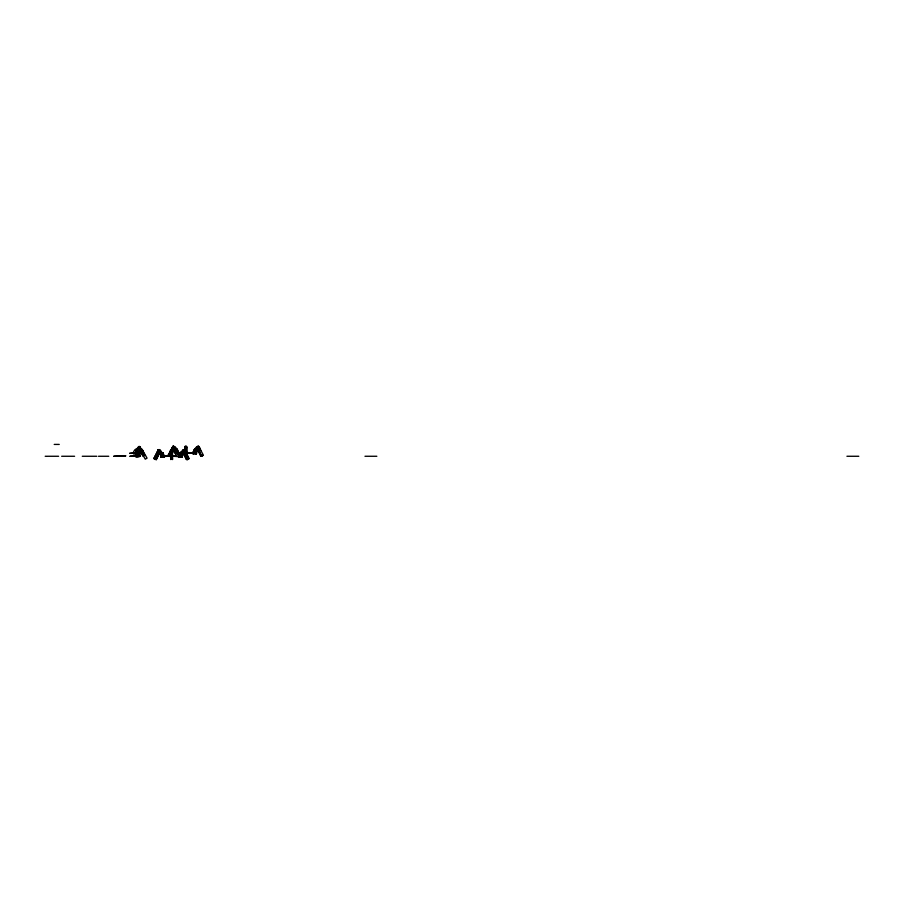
<?xml version="1.0" encoding="UTF-8"?>
<svg xmlns="http://www.w3.org/2000/svg" width="904" height="904" viewBox="0 0 904 904"><rect width="100%" height="100%" fill="white"/><g stroke="black" fill="none" stroke-linecap="round" stroke-linejoin="round"><path stroke-width="1.36" d="M164.257 456.678L164.008 457.3L164.438 456.678M179.738 453.322C181.534 449.808 184.1 455.187 181.817 457.3M181.591 452.294L182.246 452.802L182.133 457.209L178.879 457.356M196.112 454.011L196.315 449.243M196.383 453.605C199.253 448.599 193.851 447.107 193.433 451.774M158.663 450.938L159.364 450.542M159.466 450.61L159.093 451.073M196.936 447.785L198.349 446.599L197.388 447.751L198.62 447.559M141.487 450.316L139.645 447.107L138.459 447.785L140.312 450.994M194.789 450.248L196.349 451.537L195.513 451.537M195.931 454.045L196.597 453.605M179.749 453.322L179.308 454.701M194.292 450.011L192.812 452.949M194.281 450.011L194.654 449.051M176.506 450.079L173.353 446.452C169.692 447.909 178.077 451.774 175.444 451.672C179.851 452 174.811 444.87 173.274 446.779L169.048 455.243L170.788 456.271L175.06 447.683L173.884 446.599M183.885 450.994L184.427 450.61L183.535 450.565M195.829 450.294L195.987 450.215M160.686 451.119L158.968 450.045L154.708 458.554L156.245 459.582L160.686 451.119L159.115 450.418L159.658 450.667M175.014 447.808L173.455 447.107L171.85 450.305L172.879 450.994L174.687 447.785L173.037 446.599L173.975 447.808M178.766 453.729L178.178 454.045M183.399 450.463L187.512 459.582L189.049 458.554L186.642 453.718M179.32 454.701L179.184 455.254M155.409 459.582L153.861 458.554L158.166 449.989L159.658 449.763L162.901 453.955L161.048 454.961L162.709 453.627L158.584 449.627L159.658 449.763M158.369 449.989L153.861 458.554M154.708 458.554L159.206 449.989M159.68 450.418L158.211 449.943L160.347 451.096C159.432 456.249 155.703 453.774 159.319 450.418M158.539 454.305L160.144 451.096M156.245 459.582L160.517 450.418M169.952 456.271L168.2 455.243L173.195 446.565M172.845 446.565L168.2 455.243M171.014 450.305C176.009 442.44 169.003 450.949 172.042 450.994M169.251 455.243L173.692 446.565M171.85 450.305L173.455 447.107M169.749 456.271L171.557 452.644M172.879 450.994L174.483 447.785M180.314 452.362L179.173 455.254M172.099 447.898L173.534 446.305L172.031 447.796L175.873 451.672M161.522 453.616L161.76 454.068M175.805 450.633L176.031 450.633M157.759 451.209L158.595 449.763L157.691 451.107L161.341 454.983M161.375 452.486C150.629 443.751 169.376 463.356 158.189 451.209M158.392 450.486L158.324 451.107M176.506 451.537L177.003 450.192L172.732 446.452L173.353 446.452M178.438 453.898L178.122 454.045M184.02 450.102L182.472 451.119M194.45 450.135C197.671 442.18 203.592 448.904 195.693 451.684M198.089 446.542C198.744 446.373 197.682 446.248 194.394 450.644M197.58 447.107L197.626 447.808M180.936 452.486L183.388 449.683L185.162 450.486M184.947 450.486L183.648 449.65L180.506 454.068L181.715 454.927L185.162 451.209M181.534 452.486L184.133 449.763M182.201 453.944L183.772 452.124M182.405 453.944L183.975 452.124M195.094 450.079L198.778 446.361M197.524 449.717L195.806 451.65L197.321 449.717M160.799 452.441L160.957 457.108M164.279 457.254L160.946 457.322M175.681 448.983L175.681 454.045M183.546 449.717L183.727 449.627M183.241 450.418L184.823 450.102M158.437 449.717L159.285 449.616M159.047 449.943L159.206 449.853M173.85 446.339C171.839 446.113 175.105 446.644 173.489 446.565M176.314 451.672L175.557 451.684L172.528 447.175M183.907 449.943L182.382 450.463L182.811 451.096M196.722 447.152L197.75 446.599M179.026 455.401L178.698 456.271M178.495 456.271L179.037 455.401M184.439 450.418L183.41 451.096L187.512 459.582M183.139 452.169L184.201 454.305L185.23 453.616M186.043 453.616C183.32 455.096 187.365 453.571 185.602 453.537M197.818 450.226L200.835 456.271L202.586 455.243L201.038 456.271L196.846 447.243L196.586 447.751L198.168 447.107M199.569 450.305L198.541 450.994L199.773 450.305M182.879 452.328L186.495 459.582L187.987 458.723M199.513 448.169L200.586 450.305L199.558 450.994L198.484 448.859M187.309 459.582L189.049 458.554M197.411 447.808L201.637 456.271L203.389 455.243L198.959 446.779M144.448 455.413L142.968 456.271L138.086 447.299L139.679 446.599L141.261 449.198M197.727 446.361L198.891 447.175M176.359 450.734L175.399 450.633M183.659 450.531L184.371 451.039M172.867 446.339L173.105 446.305M160.946 452.328L163.082 452.915M184.156 449.616L183.874 449.616M199.49 447.898L198.891 446.678M136.979 454.034L133.69 454.045L133.25 453.367M198.609 446.305L197.547 446.599M54.217 444.418L59.235 444.418M185.602 446.452L184.789 446.599L184.789 456.271L185.196 446.339M186.021 446.452L186.845 446.599L186.845 456.271L186.427 446.339M174.856 447.107L170.585 456.271L169.048 455.243M184.789 447.785L185.602 447.898M186.021 447.898L186.845 447.808M175.455 448.983C177.602 447.243 178.777 453.672 177.839 451.593M175.308 449.661L176.721 449.661L176.653 453.367M170.856 449.909C169.251 450.757 172.235 452.294 171.274 449.65M200.586 450.305L198.778 447.107L197.75 447.785L201.637 456.271M158.189 450.486L156.674 453.616L157.906 454.305M170.449 450.418L171.274 450.486M178.8 452.949L178.777 452.271L178.574 452.949M192.812 452.271L193.027 452.949M185.817 452.542L179.885 452.949M187.004 452.542L191.75 452.949M176.63 452.949L185.817 452.949M187.004 452.949L194.801 453.367M184.823 453.367L186.8 453.367M175.026 450.836L175.218 453.537M175.455 454.045L178.348 454.045M180.156 454.124L180.359 453.39L180.359 454.124M193.264 454.045L196.157 454.045M184.201 454.305L183.342 452.169M164.46 455.582L164.438 456.271M169.206 455.853L165.545 456.271M172.664 455.853L177.41 456.271M45.2 456.271L46.466 456.271M47.223 456.271L58.613 456.271M61.664 456.271L74.591 456.271M82.275 456.271L96.784 456.271M98.491 456.271L108.762 456.271M161.929 456.271L172.461 456.271M172.664 456.271L180.461 456.678L180.563 452.542M364.979 456.271L376.844 456.271M846.935 456.271L858.8 456.271M170.483 456.678L171.681 456.678M181.953 456.678L175.195 456.271M160.675 452.802L160.901 456.848M171.274 456.848L171.681 457.322L171.274 456.271M186.495 459.582L183.083 452.328M193.479 454.045L192.88 453.797M161.082 457.356L160.675 456.848M159.511 449.65L158.878 449.65M197.874 447.729L198.428 447.423M172.054 450.305L173.082 450.994M157.725 453.616L158.754 454.305M154.912 458.554L156.46 459.582M142.143 449.627L140.346 450.587L145.273 459.164L147.058 458.136L142.018 449.299L137.577 453.48L139.159 454.441L142.877 450.7L142.075 449.344M176.947 449.051L178.054 451.593M163.07 452.915L164.234 456.271M163.647 455.096L162.912 453.119M142.651 451.616L144.742 455.243M162.686 452.463L162.935 453.119M197.14 447.785L198.744 450.994M186.427 453.718L188.846 458.554M184.145 452.169L185.218 454.305M196.078 449.661L196.089 453.367M195.094 449.661L195.094 453.367M194.891 453.367L194.891 449.661L196.304 449.661L196.304 453.367L189.512 452.949M186.021 446.339L186.021 454.011M185.602 446.339L185.602 454.011M182.099 452.949L175.308 453.367L175.331 450.904M181.738 452.983L181.738 456.678M180.879 452.949L180.766 456.678M176.517 450.904L176.517 453.367M175.534 449.661L175.512 453.367M172.506 451.096L172.506 459.582L172.088 452.915M170.856 449.65L170.856 451.209M170.856 455.729L170.856 459.582L170.449 455.729M167.76 456.271L160.968 456.678L160.968 452.983L162.381 452.983L162.471 456.271M162.178 454.215L162.178 456.678M161.195 452.983L161.172 456.678M139.329 456.271L139.329 452.565L137.962 452.565L137.962 456.271M137.351 453.537C139.126 445.74 133.849 449.469 133.25 452.949M135.25 450.373L136.741 451.616L140.527 447.22L139.137 446.361L135.25 450.373M139.668 456.441C129.441 461.108 142.064 443.887 139.668 456.441M141.962 450L140.775 450.689L142.629 453.898L143.815 453.209L141.962 450M137.012 449.661L135.645 449.661L135.645 453.367L137.012 453.367L137.012 449.661M135.306 452.949L129.611 453.367L135.306 452.949M125.679 455.853L113.814 456.271L125.679 455.853M140.301 455.853L130.018 456.271L140.301 455.853"/></g></svg>
